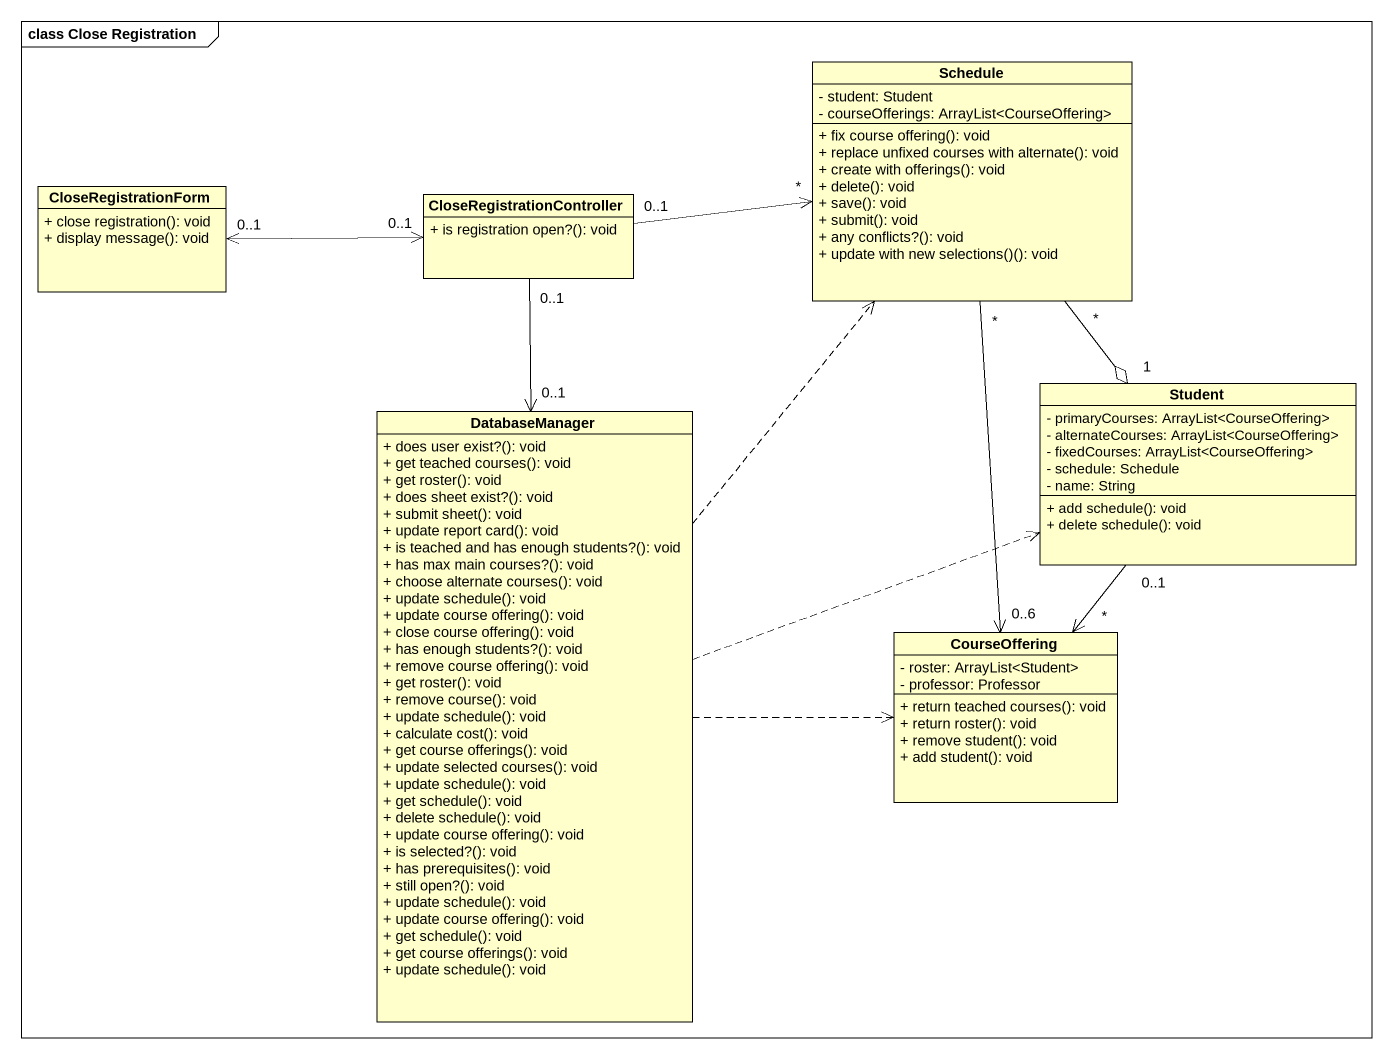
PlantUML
@startuml
mainframe class Close Registration
hide circle
hide empty members
skinparam classAttributeIconSize 0
class Schedule {
  - student: Student
  - courseOfferings: ArrayList<CourseOffering>
  + fix course offering(): void
  + replace unfixed courses with alternate(): void
  + create with offerings(): void
  + delete(): void
  + save(): void
  + submit(): void
  + any conflicts?(): void
  + update with new selections()(): void
}
class CloseRegistrationForm {
  + close registration(): void
  + display message(): void
}
class CloseRegistrationController {
  + is registration open?(): void
}
class DatabaseManager {
  + does user exist?(): void
  + get teached courses(): void
  + get roster(): void
  + does sheet exist?(): void
  + submit sheet(): void
  + update report card(): void
  + is teached and has enough students?(): void
  + has max main courses?(): void
  + choose alternate courses(): void
  + update schedule(): void
  + update course offering(): void
  + close course offering(): void
  + has enough students?(): void
  + remove course offering(): void
  + get roster(): void
  + remove course(): void
  + update schedule(): void
  + calculate cost(): void
  + get course offerings(): void
  + update selected courses(): void
  + update schedule(): void
  + get schedule(): void
  + delete schedule(): void
  + update course offering(): void
  + is selected?(): void
  + has prerequisites(): void
  + still open?(): void
  + update schedule(): void
  + update course offering(): void
  + get schedule(): void
  + get course offerings(): void
  + update schedule(): void
}
class Student {
  - primaryCourses: ArrayList<CourseOffering>
  - alternateCourses: ArrayList<CourseOffering>
  - fixedCourses: ArrayList<CourseOffering>
  - schedule: Schedule
  - name: String
  + add schedule(): void
  + delete schedule(): void
}
class CourseOffering {
  - roster: ArrayList<Student>
  - professor: Professor
  + return teached courses(): void
  + return roster(): void
  + remove student(): void
  + add student(): void
}
Schedule "*" --o "1" Student
Schedule "*" --> "0..6" CourseOffering
CloseRegistrationForm "0..1" <-right-> "0..1" CloseRegistrationController
CloseRegistrationController "0..1" -right-> "*" Schedule
CloseRegistrationController "0..1" --> "0..1" DatabaseManager
DatabaseManager .up.> Schedule
DatabaseManager .right.> Student
DatabaseManager .right.> CourseOffering
Student "0..1" --> "*" CourseOffering
@enduml
